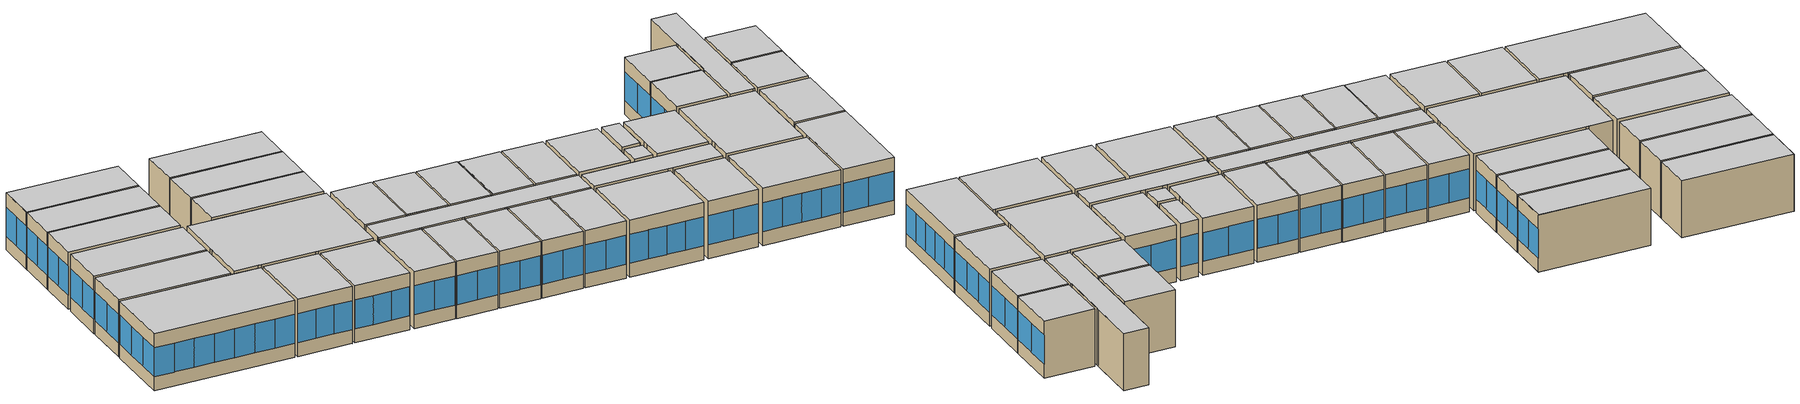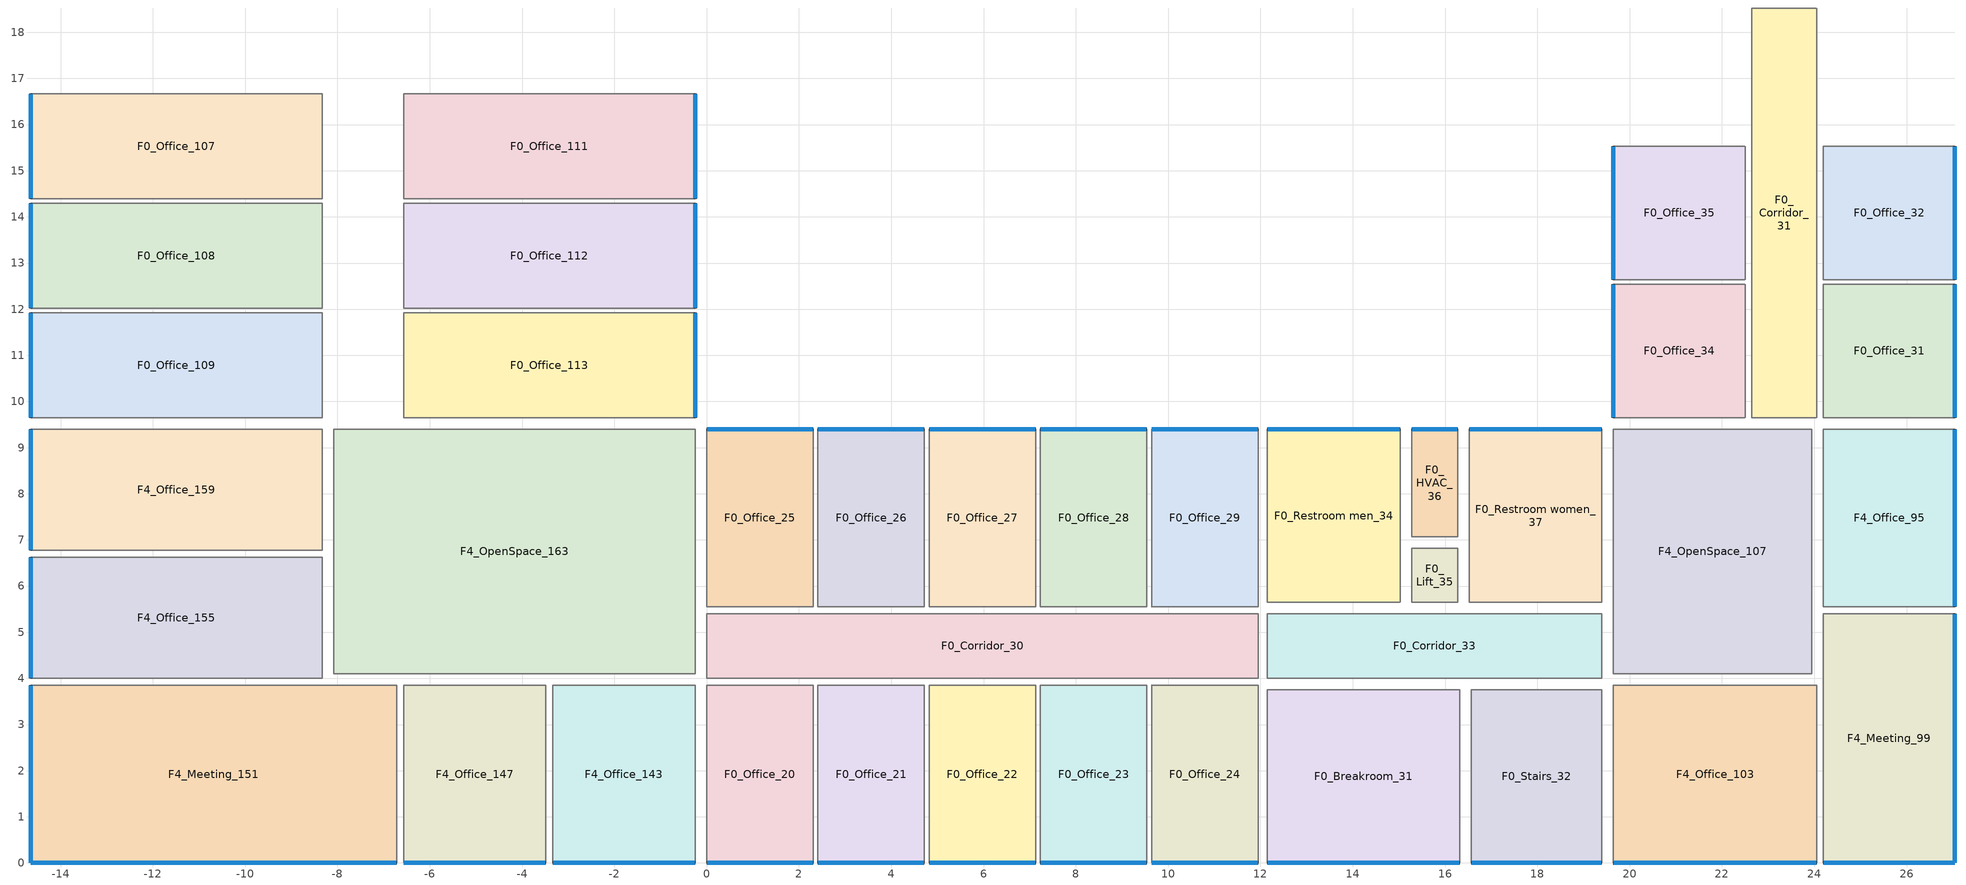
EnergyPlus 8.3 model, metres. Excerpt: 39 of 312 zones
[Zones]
F0_Office_20
 floor to F0_Office_2 (Geschossdecke): 2.31,0 0,0 0,3.85 2.31,3.85 z3.58
 wall outside (Aussenwand): 0,0 2.31,0 z3.58:6.85
 wall to F0_Corridor_30 (BüroTrennwandFlur): 2.31,3.85 0,3.85 z3.57:6.85
 wall to F0_Office_21 (Bürotrennwand): 2.31,0 2.31,3.85 z3.57:6.85
 wall to F4_Office_143 (Bürotrennwand): 0,3.85 0,0 z3.57:6.85
 window (WindowConstruction_1001): 0.01,0 1.15,0 / 1.16,0 2.3,0 z4.38:6.03
 ceiling to F0_Office_38 (Geschossdecke_Rev): 2.31,3.85 0,3.85 0,0 2.31,0 z6.85
F0_Office_21
 floor to F0_Office_3 (Geschossdecke): 4.72,0 2.41,0 2.41,3.85 4.72,3.85 z3.58
 wall outside (Aussenwand): 2.41,0 4.72,0 z3.58:6.85
 wall to F0_Corridor_30 (BüroTrennwandFlur): 4.72,3.85 2.41,3.85 z3.57:6.85
 wall to F0_Office_22 (Bürotrennwand): 4.72,0 4.72,3.85 z3.57:6.85
 window (WindowConstruction_1001): 2.42,0 3.56,0 / 3.57,0 4.71,0 z4.38:6.03
 ceiling to F0_Office_39 (Geschossdecke_Rev): 4.72,3.85 2.41,3.85 2.41,0 4.72,0 z6.85
F0_Office_22
 floor to F0_Office_4 (Geschossdecke): 7.13,0 4.82,0 4.82,3.85 7.13,3.85 z3.58
 wall outside (Aussenwand): 4.82,0 7.13,0 z3.58:6.85
 wall to F0_Corridor_30 (BüroTrennwandFlur): 7.13,3.85 4.82,3.85 z3.57:6.85
 wall to F0_Office_23 (Bürotrennwand): 7.13,0 7.13,3.85 z3.57:6.85
 window (WindowConstruction_1001): 4.83,0 5.97,0 / 5.98,0 7.12,0 z4.38:6.03
 ceiling to F0_Office_40 (Geschossdecke_Rev): 7.13,3.85 4.82,3.85 4.82,0 7.13,0 z6.85
F0_Office_23
 floor to F0_Office_5 (Geschossdecke): 9.54,0 7.23,0 7.23,3.85 9.54,3.85 z3.58
 wall outside (Aussenwand): 7.23,0 9.54,0 z3.58:6.85
 wall to F0_Corridor_30 (BüroTrennwandFlur): 9.54,3.85 7.23,3.85 z3.57:6.85
 wall to F0_Office_24 (Bürotrennwand): 9.54,0 9.54,3.85 z3.57:6.85
 window (WindowConstruction_1001): 7.24,0 8.38,0 / 8.39,0 9.53,0 z4.38:6.03
 ceiling to F0_Office_41 (Geschossdecke_Rev): 9.54,3.85 7.23,3.85 7.23,0 9.54,0 z6.85
F0_Office_24
 floor to F0_Office_6 (Geschossdecke): 11.95,0 9.64,0 9.64,3.85 11.95,3.85 z3.58
 wall outside (Aussenwand): 9.64,0 11.95,0 z3.58:6.85
 wall to F0_Corridor_30 (BüroTrennwandFlur): 11.95,3.85 9.64,3.85 z3.57:6.85
 wall adiabatic (BüroTrennwandFlur): 11.95,3.75 11.95,3.85 z3.57:6.85
 wall to F0_Breakroom_31 (BürotrennwandKern): 11.95,0 11.95,3.75 z3.57:6.85
 window (WindowConstruction_1001): 9.65,0 10.79,0 / 10.8,0 11.94,0 z4.38:6.03
 ceiling to F0_Office_42 (Geschossdecke_Rev): 11.95,3.85 9.64,3.85 9.64,0 11.95,0 z6.85
F0_Office_25
 floor to F0_Office_7 (Geschossdecke): 2.31,5.55 0,5.55 0,9.4 2.31,9.4 z3.58
 wall outside (Aussenwand): 2.31,9.4 0,9.4 z3.57:6.85
 wall to F0_Office_26 (Bürotrennwand): 2.31,5.55 2.31,9.4 z3.57:6.85
 wall to F0_Corridor_30 (BüroTrennwandFlur): 0,5.55 2.31,5.55 z3.57:6.85
 wall to F4_OpenSpace_163 (BüroTrennwandFlur): 0,9.4 0,5.55 z3.57:6.85
 window (WindowConstruction_1001): 2.3,9.4 1.16,9.4 / 1.15,9.4 0.01,9.4 z4.37:6.03
 ceiling to F0_Office_43 (Geschossdecke_Rev): 2.31,9.4 0,9.4 0,5.55 2.31,5.55 z6.85
F0_Office_26
 floor to F0_Office_8 (Geschossdecke): 4.72,5.55 2.41,5.55 2.41,9.4 4.72,9.4 z3.58
 wall outside (Aussenwand): 4.72,9.4 2.41,9.4 z3.58:6.85
 wall to F0_Office_27 (Bürotrennwand): 4.72,5.55 4.72,9.4 z3.57:6.85
 wall to F0_Corridor_30 (BüroTrennwandFlur): 2.41,5.55 4.72,5.55 z3.57:6.85
 window (WindowConstruction_1001): 4.71,9.4 3.57,9.4 / 3.56,9.4 2.42,9.4 z4.38:6.03
 ceiling to F0_Office_44 (Geschossdecke_Rev): 4.72,9.4 2.41,9.4 2.41,5.55 4.72,5.55 z6.85
F0_Office_27
 floor to F0_Office_9 (Geschossdecke): 7.13,5.55 4.82,5.55 4.82,9.4 7.13,9.4 z3.58
 wall outside (Aussenwand): 7.13,9.4 4.82,9.4 z3.58:6.85
 wall to F0_Office_28 (Bürotrennwand): 7.13,5.55 7.13,9.4 z3.57:6.85
 wall to F0_Corridor_30 (BüroTrennwandFlur): 4.82,5.55 7.13,5.55 z3.57:6.85
 window (WindowConstruction_1001): 7.12,9.4 5.98,9.4 / 5.97,9.4 4.83,9.4 z4.38:6.03
 ceiling to F0_Office_45 (Geschossdecke_Rev): 7.13,9.4 4.82,9.4 4.82,5.55 7.13,5.55 z6.85
F0_Office_28
 floor to F0_Office_10 (Geschossdecke): 9.54,5.55 7.23,5.55 7.23,9.4 9.54,9.4 z3.58
 wall outside (Aussenwand): 9.54,9.4 7.23,9.4 z3.58:6.85
 wall to F0_Office_29 (Bürotrennwand): 9.54,5.55 9.54,9.4 z3.57:6.85
 wall to F0_Corridor_30 (BüroTrennwandFlur): 7.23,5.55 9.54,5.55 z3.57:6.85
 window (WindowConstruction_1001): 9.53,9.4 8.39,9.4 / 8.38,9.4 7.24,9.4 z4.38:6.03
 ceiling to F0_Office_46 (Geschossdecke_Rev): 9.54,9.4 7.23,9.4 7.23,5.55 9.54,5.55 z6.85
F0_Office_29
 floor to F0_Office_11 (Geschossdecke): 11.95,5.55 9.64,5.55 9.64,9.4 11.95,9.4 z3.58
 wall outside (Aussenwand): 11.95,9.4 9.64,9.4 z3.58:6.85
 wall adiabatic (BüroTrennwandFlur): 11.95,5.55 11.95,5.65 z3.57:6.85
 wall to F0_Restroom men_34 (BürotrennwandKern): 11.95,5.65 11.95,9.4 z3.57:6.85
 wall to F0_Corridor_30 (BüroTrennwandFlur): 9.64,5.55 11.95,5.55 z3.57:6.85
 window (WindowConstruction_1001): 11.94,9.4 10.8,9.4 / 10.79,9.4 9.65,9.4 z4.38:6.03
 ceiling to F0_Office_47 (Geschossdecke_Rev): 11.95,9.4 9.64,9.4 9.64,5.55 11.95,5.55 z6.85
F0_Corridor_30
 floor to F0_Corridor_12 (Geschossdecke): 11.95,4 0,4 0,5.4 11.95,5.4 z3.58
 wall adiabatic (BüroTrennwandFlur): 2.41,5.4 2.31,5.4 / 7.23,5.4 7.13,5.4 / 9.64,5.4 9.54,5.4 / 4.82,5.4 4.72,5.4 / 4.72,4 4.82,4 / 9.54,4 9.64,4 / 7.13,4 7.23,4 / 2.31,4 2.41,4 / 0,4.1 0,4 z3.57:6.85
 wall to F0_Corridor_33 (BürotrennwandKern): 11.95,4 11.95,5.4 z3.57:6.85
 wall to F4_OpenSpace_163 (BürotrennwandKern): 0,5.4 0,4.1 z3.57:6.85
 ceiling to F0_Corridor_48 (Geschossdecke_Rev): 11.95,5.4 0,5.4 0,4 11.95,4 z6.85
F0_Breakroom_31
 floor to F0_Breakroom_13 (Geschossdecke): 16.32,0 12.15,0 12.15,3.75 16.32,3.75 z3.58
 wall outside (Aussenwand): 12.15,0 16.32,0 z3.58:6.85
 wall to F0_Corridor_33 (TreppeKern): 16.32,3.75 12.15,3.75 z3.57:6.85
 wall to F0_Stairs_32 (TreppeKern): 16.32,0 16.32,3.75 z3.57:6.85
 window (WindowConstruction_1001): 12.16,0 13.19,0 / 13.2,0 14.23,0 / 14.24,0 15.27,0 / 15.28,0 16.31,0 z4.38:6.03
 ceiling to F0_Breakroom_49 (Geschossdecke_Rev): 16.32,3.75 12.15,3.75 12.15,0 16.32,0 z6.85
F0_Restroom men_34
 floor to F0_Restroom men_16 (Geschossdecke): 15.02,5.65 12.15,5.65 12.15,9.4 15.02,9.4 z3.58
 wall outside (Aussenwand): 15.03,9.4 12.15,9.4 z3.58:6.85
 wall adiabatic (BüroTrennwandFlur): 15.03,6.82 15.03,7.07 z3.57:6.85
 wall to F0_Lift_35 (TreppeKern): 15.03,5.65 15.03,6.82 z3.57:6.85
 wall to F0_HVAC_36 (TreppeKern): 15.03,7.07 15.03,9.4 z3.57:6.85
 wall to F0_Corridor_33 (TreppeKern): 12.15,5.65 15.02,5.65 z3.57:6.85
 window (WindowConstruction_1001): 15.02,9.4 13.59,9.4 / 13.58,9.4 12.16,9.4 z4.38:6.03
 ceiling to F0_Restroom men_52 (Geschossdecke_Rev): 15.02,9.4 12.15,9.4 12.15,5.65 15.02,5.65 z6.85
F0_Corridor_33
 floor to F0_Corridor_15 (Geschossdecke): 19.4,4 12.15,4 12.15,5.4 19.4,5.4 z3.58
 wall adiabatic (BüroTrennwandFlur): 15.27,5.4 15.02,5.4 / 16.52,5.4 16.27,5.4 / 19.4,4 19.4,4.1 / 16.32,4 16.57,4 z3.57:6.85
 wall to F0_Lift_35 (TreppeKern): 16.27,5.4 15.27,5.4 z3.57:6.85
 wall to F0_Restroom women_37 (TreppeKern): 19.4,5.4 16.52,5.4 z3.57:6.85
 wall to F4_OpenSpace_107 (BürotrennwandKern): 19.4,4.1 19.4,5.4 z3.57:6.85
 wall to F0_Stairs_32 (TreppeKern): 16.57,4 19.4,4 z3.57:6.85
 ceiling to F0_Corridor_51 (Geschossdecke_Rev): 19.4,5.4 12.15,5.4 12.15,4 19.4,4 z6.85
F0_Lift_35
 floor to F0_Lift_17 (Geschossdecke): 16.27,5.65 15.27,5.65 15.27,6.82 16.27,6.82 z3.58
 wall to F0_HVAC_36 (TreppeKern): 16.27,6.82 15.27,6.82 z3.57:6.85
 wall to F0_Restroom women_37 (TreppeKern): 16.27,5.65 16.27,6.82 z3.57:6.85
 ceiling to F0_Lift_53 (Geschossdecke_Rev): 16.27,6.82 15.27,6.82 15.27,5.65 16.27,5.65 z6.85
F0_HVAC_36
 floor to F0_HVAC_18 (Geschossdecke): 16.27,7.07 15.27,7.07 15.27,9.4 16.27,9.4 z3.58
 wall outside (Aussenwand): 16.27,9.4 15.28,9.4 z3.58:6.85
 wall to F0_Restroom women_37 (TreppeKern): 16.27,7.07 16.27,9.4 z3.57:6.85
 window (WindowConstruction_1001): 16.27,9.4 15.29,9.4 z4.38:6.05
 ceiling to F0_HVAC_54 (Geschossdecke_Rev): 16.27,9.4 15.27,9.4 15.27,7.07 16.27,7.07 z6.85
F0_Stairs_32
 floor to F0_Stairs_14 (Geschossdecke): 19.4,0 16.57,0 16.57,3.75 19.4,3.75 z3.58
 wall outside (Aussenwand): 16.57,0 19.4,0 z3.58:6.85
 wall to F4_Office_103 (BürotrennwandKern): 19.4,0 19.4,3.75 z3.57:6.85
 window (WindowConstruction_1001): 16.58,0 17.98,0 / 17.99,0 19.39,0 z4.38:6.03
 ceiling to F0_Stairs_50 (Geschossdecke_Rev): 19.4,3.75 16.57,3.75 16.57,0 19.4,0 z6.85
F0_Restroom women_37
 floor to F0_Restroom women_19 (Geschossdecke): 19.4,5.65 16.52,5.65 16.52,9.4 19.4,9.4 z3.58
 wall outside (Aussenwand): 19.4,9.4 16.52,9.4 z3.58:6.85
 wall to F4_OpenSpace_107 (TreppeKern): 19.4,5.65 19.4,9.4 z3.57:6.85
 wall adiabatic (BüroTrennwandFlur): 16.52,7.07 16.52,6.82 z3.57:6.85
 window (WindowConstruction_1001): 19.39,9.4 17.97,9.4 / 17.96,9.4 16.54,9.4 z4.38:6.03
 ceiling to F0_Restroom women_55 (Geschossdecke_Rev): 19.4,9.4 16.52,9.4 16.52,5.65 19.4,5.65 z6.85
F0_Office_31
 floor to F0_Office_12 (Geschossdecke): 24.2,9.65 24.2,12.54 27.05,12.54 27.05,9.65 z3.58
 wall outside (Aussenwand): 27.05,9.65 27.05,12.54 z3.58:6.85
 wall to F0_Corridor_31 (BüroTrennwandFlur): 24.2,12.54 24.2,9.65 z3.57:6.85
 wall to F0_Office_32 (Bürotrennwand): 27.05,12.54 24.2,12.54 z3.57:6.85
 wall to F4_Office_95 (Bürotrennwand): 24.2,9.65 27.05,9.65 z3.57:6.85
 window (WindowConstruction_1001): 27.05,9.66 27.05,11.09 / 27.05,11.1 27.05,12.53 z4.38:6.03
 ceiling to F0_Office_50 (Geschossdecke_Rev): 27.05,9.65 27.05,12.54 24.2,12.54 24.2,9.65 z6.85
F0_Office_32
 floor to F0_Office_13 (Geschossdecke): 27.05,12.64 24.2,12.64 24.2,15.53 27.05,15.53 z3.58
 wall outside (Aussenwand): 27.05,12.64 27.05,15.53 z3.58:6.85
 wall to F0_Corridor_31 (BüroTrennwandFlur): 24.2,15.53 24.2,12.64 z3.57:6.85
 wall to F0_Office_33 (Bürotrennwand): 27.05,15.53 24.2,15.53 z3.57:6.85
 window (WindowConstruction_1001): 27.05,12.65 27.05,14.08 / 27.05,14.09 27.05,15.52 z4.38:6.03
 ceiling to F0_Office_51 (Geschossdecke_Rev): 27.05,15.53 24.2,15.53 24.2,12.64 27.05,12.64 z6.85
F0_Office_34
 floor to F0_Office_15 (Geschossdecke): 22.5,9.65 19.65,9.65 19.65,12.54 22.5,12.54 z3.58
 wall outside (Aussenwand): 19.65,12.54 19.65,9.65 z3.58:6.85
 wall to F0_Office_35 (Bürotrennwand): 22.5,12.54 19.65,12.54 z3.57:6.85
 wall to F0_Corridor_31 (BüroTrennwandFlur): 22.5,9.65 22.5,12.54 z3.57:6.85
 wall to F4_OpenSpace_107 (BüroTrennwandFlur): 19.65,9.65 22.5,9.65 z3.57:6.85
 window (WindowConstruction_1001): 19.65,12.53 19.65,11.1 / 19.65,11.09 19.65,9.66 z4.38:6.03
 ceiling to F0_Office_53 (Geschossdecke_Rev): 22.5,12.54 19.65,12.54 19.65,9.65 22.5,9.65 z6.85
F0_Office_35
 floor to F0_Office_16 (Geschossdecke): 22.5,12.64 19.65,12.64 19.65,15.53 22.5,15.53 z3.58
 wall outside (Aussenwand): 19.65,15.53 19.65,12.64 z3.58:6.85
 wall to F0_Office_36 (Bürotrennwand): 22.5,15.53 19.65,15.53 z3.57:6.85
 wall to F0_Corridor_31 (BüroTrennwandFlur): 22.5,12.64 22.5,15.53 z3.57:6.85
 window (WindowConstruction_1001): 19.65,15.52 19.65,14.09 / 19.65,14.08 19.65,12.65 z4.38:6.03
 ceiling to F0_Office_54 (Geschossdecke_Rev): 22.5,15.53 19.65,15.53 19.65,12.64 22.5,12.64 z6.85
F0_Corridor_31
 floor to F0_Corridor_8 (Geschossdecke): 24.05,9.65 22.65,9.65 22.65,18.53 24.05,18.53 z3.58
 wall adiabatic (BüroTrennwandFlur): 22.65,12.64 22.65,12.54 / 22.65,15.63 22.65,15.53 / 24.05,12.54 24.05,12.64 / 24.05,15.53 24.05,15.63 / 23.95,9.65 24.05,9.65 z3.57:6.85
 wall to F0_Office_36 (BüroTrennwandFlur): 22.65,18.53 22.65,15.63 z3.57:6.85
 wall to F0_Corridor_34 (BürotrennwandKern): 24.05,18.53 22.65,18.53 z3.57:6.85
 wall to F0_Office_33 (BüroTrennwandFlur): 24.05,15.63 24.05,18.53 z3.57:6.85
 wall to F4_OpenSpace_107 (BürotrennwandKern): 22.65,9.65 23.95,9.65 z3.57:6.85
 ceiling to F0_Corridor_54 (Geschossdecke_Rev): 24.05,18.53 22.65,18.53 22.65,9.65 24.05,9.65 z6.85
F4_Office_95
 floor to F4_Office_94 (Geschossdecke): 24.2,5.55 24.2,9.4 27.05,9.4 27.05,5.55 z3.58
 wall outside (Aussenwand): 27.05,5.55 27.05,9.4 z3.58:6.85
 wall to F4_Meeting_99 (Bürotrennwand): 24.2,5.55 27.05,5.55 z3.57:6.85
 wall to F4_OpenSpace_107 (BüroTrennwandFlur): 24.2,9.4 24.2,5.55 z3.57:6.85
 window (WindowConstruction_1001): 27.05,5.56 27.05,6.83 / 27.05,6.84 27.05,8.11 / 27.05,8.12 27.05,9.39 z4.38:6.03
 ceiling to F4_Office_96 (Geschossdecke_Rev): 27.05,5.55 27.05,9.4 24.2,9.4 24.2,5.55 z6.85
F4_Meeting_99
 floor to F4_Meeting_98 (Geschossdecke): 27.05,0 24.2,0 24.2,5.4 27.05,5.4 z3.58
 wall outside (Aussenwand): 24.2,0 27.05,0 27.05,5.4 z3.58:6.85
 wall adiabatic (BüroTrennwandFlur): 24.2,4.1 24.2,3.85 z3.57:6.85
 wall to F4_Office_103 (Bürotrennwand): 24.2,3.85 24.2,0 z3.57:6.85
 wall to F4_OpenSpace_107 (BüroTrennwandFlur): 24.2,5.4 24.2,4.1 z3.57:6.85
 window (WindowConstruction_1001): 24.21,0 25.62,0 / 25.63,0 27.04,0 / 27.05,0.01 27.05,1.08 / 27.05,1.09 27.05,2.16 / 27.05,2.17 27.05,3.23 / 27.05,3.24 27.05,4.31 / 27.05,4.32 27.05,5.39 z4.38:6.03
 ceiling to F4_Meeting_100 (Geschossdecke_Rev): 27.05,5.4 24.2,5.4 24.2,0 27.05,0 z6.85
F4_Office_103
 floor to F4_Office_102 (Geschossdecke): 24.05,0 19.65,0 19.65,3.85 24.05,3.85 z3.58
 wall outside (Aussenwand): 19.65,0 24.05,0 z3.58:6.85
 wall adiabatic (BüroTrennwandFlur): 19.65,3.85 19.65,3.75 / 24.05,3.85 23.95,3.85 z3.57:6.85
 wall to F4_OpenSpace_107 (BüroTrennwandFlur): 23.95,3.85 19.65,3.85 z3.57:6.85
 window (WindowConstruction_1001): 19.66,0 20.75,0 / 20.76,0 21.84,0 / 21.86,0 22.94,0 / 22.95,0 24.04,0 z4.38:6.03
 ceiling to F4_Office_104 (Geschossdecke_Rev): 24.05,3.85 19.65,3.85 19.65,0 24.05,0 z6.85
F4_OpenSpace_107
 floor to F4_OpenSpace_106 (Geschossdecke): 23.95,4.1 19.65,4.1 19.65,9.4 23.95,9.4 z3.58
 wall adiabatic (BüroTrennwandFlur): 19.65,5.65 19.65,5.4 / 22.65,9.4 22.5,9.4 / 23.95,5.4 23.95,5.55 z3.57:6.85
 ceiling to F4_OpenSpace_108 (Geschossdecke_Rev): 23.95,9.4 19.65,9.4 19.65,4.1 23.95,4.1 z6.85
F0_Office_107
 floor to F0_Office_85 (Geschossdecke): -8.33,14.39 -14.65,14.39 -14.65,16.66 -8.33,16.66 z3.58
 wall outside (Aussenwand): -14.65,16.66 -14.65,14.39 z3.58:6.85
 wall to F0_Corridor_70 (BüroTrennwandFlur): -8.33,14.39 -8.33,16.66 z3.57:6.85
 wall to F0_Office_108 (Bürotrennwand): -14.65,14.39 -8.33,14.39 z3.57:6.85
 wall to F0_Office_106 (Bürotrennwand): -8.33,16.66 -14.65,16.66 z3.57:6.85
 window (WindowConstruction_1001): -14.65,16.65 -14.65,15.53 / -14.65,15.52 -14.65,14.4 z4.38:6.03
 ceiling to F0_Office_127 (Geschossdecke_Rev): -8.33,16.66 -14.65,16.66 -14.65,14.39 -8.33,14.39 z6.85
F0_Office_108
 floor to F0_Office_86 (Geschossdecke): -8.33,12.02 -14.65,12.02 -14.65,14.29 -8.33,14.29 z3.58
 wall outside (Aussenwand): -14.65,14.29 -14.65,12.02 z3.58:6.85
 wall to F0_Corridor_70 (BüroTrennwandFlur): -8.33,12.02 -8.33,14.29 z3.57:6.85
 wall to F0_Office_109 (Bürotrennwand): -14.65,12.02 -8.33,12.02 z3.57:6.85
 window (WindowConstruction_1001): -14.65,14.28 -14.65,13.16 / -14.65,13.15 -14.65,12.03 z4.38:6.03
 ceiling to F0_Office_128 (Geschossdecke_Rev): -8.33,14.29 -14.65,14.29 -14.65,12.02 -8.33,12.02 z6.85
F0_Office_109
 floor to F0_Office_88 (Geschossdecke): -14.65,9.65 -14.65,11.92 -8.33,11.92 -8.33,9.65 z3.58
 wall outside (Aussenwand): -14.65,11.92 -14.65,9.65 z3.58:6.85
 wall to F0_Corridor_70 (BüroTrennwandFlur): -8.33,9.65 -8.33,11.92 z3.57:6.85
 wall to F4_Office_159 (Bürotrennwand): -14.65,9.65 -8.33,9.65 z3.57:6.85
 window (WindowConstruction_1001): -14.65,11.91 -14.65,10.79 / -14.65,10.78 -14.65,9.66 z4.38:6.03
 ceiling to F0_Office_129 (Geschossdecke_Rev): -8.33,9.65 -8.33,11.92 -14.65,11.92 -14.65,9.65 z6.85
F0_Office_111
 floor to F0_Office_91 (Geschossdecke): -0.25,14.39 -6.57,14.39 -6.57,16.66 -0.25,16.66 z3.58
 wall outside (Aussenwand): -0.25,14.39 -0.25,16.66 z3.58:6.85
 wall to F0_Office_112 (Bürotrennwand): -6.57,14.39 -0.25,14.39 z3.57:6.85
 wall to F0_Corridor_70 (BüroTrennwandFlur): -6.57,16.66 -6.57,14.39 z3.57:6.85
 wall to F0_Office_110 (Bürotrennwand): -0.25,16.66 -6.57,16.66 z3.57:6.85
 window (WindowConstruction_1001): -0.25,14.4 -0.25,15.52 / -0.25,15.53 -0.25,16.65 z4.38:6.03
 ceiling to F0_Office_131 (Geschossdecke_Rev): -0.25,16.66 -6.57,16.66 -6.57,14.39 -0.25,14.39 z6.85
F0_Office_112
 floor to F0_Office_92 (Geschossdecke): -0.25,12.02 -6.57,12.02 -6.57,14.29 -0.25,14.29 z3.58
 wall outside (Aussenwand): -0.25,12.02 -0.25,14.29 z3.58:6.85
 wall to F0_Office_113 (Bürotrennwand): -6.57,12.02 -0.25,12.02 z3.57:6.85
 wall to F0_Corridor_70 (BüroTrennwandFlur): -6.57,14.29 -6.57,12.02 z3.57:6.85
 window (WindowConstruction_1001): -0.25,12.03 -0.25,13.15 / -0.25,13.16 -0.25,14.28 z4.38:6.03
 ceiling to F0_Office_132 (Geschossdecke_Rev): -0.25,14.29 -6.57,14.29 -6.57,12.02 -0.25,12.02 z6.85
F0_Office_113
 floor to F0_Office_93 (Geschossdecke): -0.25,9.65 -6.57,9.65 -6.57,11.92 -0.25,11.92 z3.58
 wall outside (Aussenwand): -0.25,9.65 -0.25,11.92 z3.58:6.85
 wall to F4_OpenSpace_163 (BüroTrennwandFlur): -6.57,9.65 -0.25,9.65 z3.57:6.85
 wall to F0_Corridor_70 (BüroTrennwandFlur): -6.57,11.92 -6.57,9.65 z3.57:6.85
 window (WindowConstruction_1001): -0.25,9.66 -0.25,10.78 / -0.25,10.79 -0.25,11.91 z4.38:6.03
 ceiling to F0_Office_133 (Geschossdecke_Rev): -0.25,11.92 -6.57,11.92 -6.57,9.65 -0.25,9.65 z6.85
F4_Office_143
 floor to F4_Office_142 (Geschossdecke): -0.25,0 -3.33,0 -3.33,3.85 -0.25,3.85 z3.58
 wall outside (Aussenwand): -3.33,0 -0.25,0 z3.58:6.85
 wall to F4_Office_147 (Bürotrennwand): -3.33,3.85 -3.33,0 z3.57:6.85
 wall to F4_OpenSpace_163 (BüroTrennwandFlur): -0.25,3.85 -3.33,3.85 z3.57:6.85
 window (WindowConstruction_1001): -3.32,0 -2.31,0 / -2.3,0 -1.28,0 / -1.27,0 -0.26,0 z4.38:6.03
 ceiling to F4_Office_144 (Geschossdecke_Rev): -0.25,3.85 -3.33,3.85 -3.33,0 -0.25,0 z6.85
F4_Office_147
 floor to F4_Office_146 (Geschossdecke): -3.48,0 -6.57,0 -6.57,3.85 -3.48,3.85 z3.58
 wall outside (Aussenwand): -6.57,0 -3.48,0 z3.58:6.85
 wall to F4_Meeting_151 (Bürotrennwand): -6.57,3.85 -6.57,0 z3.57:6.85
 wall to F4_OpenSpace_163 (BüroTrennwandFlur): -3.48,3.85 -6.57,3.85 z3.57:6.85
 window (WindowConstruction_1001): -6.56,0 -5.54,0 / -5.53,0 -4.52,0 / -4.51,0 -3.49,0 z4.38:6.03
 ceiling to F4_Office_148 (Geschossdecke_Rev): -3.48,3.85 -6.57,3.85 -6.57,0 -3.48,0 z6.85
F4_Meeting_151
 floor to F4_Meeting_150 (Geschossdecke): -6.72,0 -14.65,0 -14.65,3.85 -6.72,3.85 z3.58
 wall outside (Aussenwand): -14.65,3.85 -14.65,0 -6.72,0 z3.58:6.85
 wall adiabatic (BüroTrennwandFlur): -8.08,3.85 -8.33,3.85 z3.57:6.85
 wall to F4_Office_155 (Bürotrennwand): -8.33,3.85 -14.65,3.85 z3.57:6.85
 wall to F4_OpenSpace_163 (BüroTrennwandFlur): -6.72,3.85 -8.08,3.85 z3.57:6.85
 window (WindowConstruction_1001): -14.65,3.84 -14.65,2.57 / -14.65,2.56 -14.65,1.29 / -14.65,1.28 -14.65,0.01 / -14.64,0 -13.52,0 / -13.51,0 -12.39,0 / -12.38,0 -11.25,0 / -11.24,0 -10.12,0 / -10.11,0 -8.99,0 / -8.98,0 -7.86,0 / -7.85,0 -6.73,0 z4.38:6.03
 ceiling to F4_Meeting_152 (Geschossdecke_Rev): -6.72,3.85 -14.65,3.85 -14.65,0 -6.72,0 z6.85
F4_Office_155
 floor to F4_Office_154 (Geschossdecke): -8.33,4 -14.65,4 -14.65,6.62 -8.33,6.62 z3.58
 wall outside (Aussenwand): -14.65,6.62 -14.65,4 z3.58:6.85
 wall to F4_Office_159 (Bürotrennwand): -8.33,6.62 -14.65,6.62 z3.57:6.85
 wall adiabatic (BüroTrennwandFlur): -8.33,4 -8.33,4.1 z3.57:6.85
 wall to F4_OpenSpace_163 (BüroTrennwandFlur): -8.33,4.1 -8.33,6.62 z3.57:6.85
 window (WindowConstruction_1001): -14.65,6.62 -14.65,5.32 / -14.65,5.31 -14.65,4.01 z4.38:6.03
 ceiling to F4_Office_156 (Geschossdecke_Rev): -8.33,6.62 -14.65,6.62 -14.65,4 -8.33,4 z6.85
F4_Office_159
 floor to F4_Office_158 (Geschossdecke): -8.33,6.77 -14.65,6.77 -14.65,9.4 -8.33,9.4 z3.58
 wall outside (Aussenwand): -14.65,9.4 -14.65,6.78 z3.58:6.85
 wall to F4_OpenSpace_163 (BüroTrennwandFlur): -8.33,6.77 -8.33,9.4 z3.57:6.85
 window (WindowConstruction_1001): -14.65,9.39 -14.65,8.09 / -14.65,8.08 -14.65,6.79 z4.38:6.03
 ceiling to F4_Office_160 (Geschossdecke_Rev): -8.33,9.4 -14.65,9.4 -14.65,6.77 -8.33,6.77 z6.85
F4_OpenSpace_163
 floor to F4_OpenSpace_162 (Geschossdecke): -8.08,4.1 -8.08,9.4 -0.25,9.4 -0.25,4.1 z3.58
 wall adiabatic (BüroTrennwandFlur): -8.08,6.77 -8.08,6.62 / -6.57,9.4 -6.72,9.4 / -0.25,5.4 -0.25,5.55 / -6.72,4.1 -6.57,4.1 / -3.48,4.1 -3.33,4.1 z3.57:6.85
 wall to F0_Corridor_70 (BürotrennwandKern): -6.72,9.4 -8.08,9.4 z3.57:6.85
 ceiling to F4_OpenSpace_164 (Geschossdecke_Rev): -0.25,4.1 -0.25,9.4 -8.08,9.4 -8.08,4.1 z6.85
[WindowMaterial:SimpleGlazingSystem]
WindowMat: 1.3, 0.5, 0.8
[Material]
Beton: MediumSmooth, 0.1, 2.3, 2000, 840, 0.9, 0.6, 0.6
Dämmung: MediumSmooth, 0.2, 0.035, 35, 150, 0.9, 0.6, 0.6
Estrich: MediumSmooth, 0.06, 1.4, 1500, 840, 0.9, 0.6, 0.6
Dämmung_1: MediumSmooth, 0.04, 0.035, 35, 150, 0.9, 0.6, 0.6
Beton_1: MediumSmooth, 0.2, 2.3, 2000, 840, 0.9, 0.6, 0.6
Gipskartonplatte: MediumSmooth, 0.0125, 0.7, 700, 840, 0.9, 0.6, 0.6
Dämmung_3: MediumSmooth, 0.125, 0.035, 35, 150, 0.9, 0.6, 0.6
Dämmung_4: MediumSmooth, 0.075, 0.035, 35, 150, 0.9, 0.6, 0.6
Beton_2: MediumSmooth, 0.25, 2.3, 2000, 840, 0.9, 0.6, 0.6
[Construction]
Aussenwand: Dämmung, Beton
Geschossdecke: Beton_1, Dämmung_1, Estrich
BüroTrennwandFlur: Gipskartonplatte, Dämmung_3, Gipskartonplatte
Bürotrennwand: Gipskartonplatte, Dämmung_4, Gipskartonplatte
BürotrennwandKern: Beton_1
TreppeKern: Beton_2
WindowConstruction_1001: WindowMat
Geschossdecke_Rev: Estrich, Dämmung_1, Beton_1
[Zone]
F0_Office_20; F0_Office_25: 0, 0, 0, 0, 1, 1, 3, 4.67961e-310, 8.88965, , , Yes
F0_Office_21; F0_Office_22; F0_Office_26; F0_Office_27: 0, 0, 0, 0, 1, 1, 3, 4.67961e-310, 8.8935, , , Yes
F0_Office_23; F0_Office_24; F0_Office_28; F0_Office_29: 0, 0, 0, 0, 1, 1, 3, 4.67961e-310, 8.89735, , , Yes
F0_Corridor_30: 0, 0, 0, 0, 1, 1, 3, 4.67961e-310, 16.7286, , , Yes
F0_Breakroom_31: 0, 0, 0, 0, 1, 1, 3, 4.67961e-310, 15.6525, , , Yes
F0_Restroom men_34; F0_Restroom women_37: 0, 0, 0, 0, 1, 1, 3, 4.67961e-310, 10.7812, , , Yes
F0_Corridor_33: 0, 0, 0, 0, 1, 1, 3, 4.67961e-310, 10.1514, , , Yes
F0_Lift_35: 0, 0, 0, 0, 1, 1, 3, 4.67961e-310, 1.166, , , Yes
F0_HVAC_36: 0, 0, 0, 0, 1, 1, 3, 4.67961e-310, 2.334, , , Yes
F0_Stairs_32: 0, 0, 0, 0, 1, 1, 3, 4.67961e-310, 10.6013, , , Yes
F0_Office_31: 0, 0, 0, 0, 1, 1, 3, 4.67961e-310, 8.24362, , , Yes
F0_Office_32; F0_Office_35: 0, 0, 0, 0, 1, 1, 3, 4.67961e-310, 8.2422, , , Yes
F0_Office_34: 0, 0, 0, 0, 1, 1, 3, 4.67961e-310, 8.2436, , , Yes
F0_Corridor_31: 0, 0, 0, 0, 1, 1, 3, 4.67961e-310, 12.4234, , , Yes
F4_Office_95: 0, 0, 0, 0, 1, 1, 3, 4.67961e-310, 10.9725, , , Yes
F4_Meeting_99: 0, 0, 0, 0, 1, 1, 3, 4.67961e-310, 15.3886, , , Yes
F4_Office_103: 0, 0, 0, 0, 1, 1, 3, 4.67961e-310, 16.9356, , , Yes
F4_OpenSpace_107: 0, 0, 0, 0, 1, 1, 3, 4.67961e-310, 22.7874, , , Yes
F0_Office_107: 0, 0, 0, 0, 1, 1, 3, 4.67961e-310, 14.3522, , , Yes
F0_Office_108: 0, 0, 0, 0, 1, 1, 3, 4.67961e-310, 14.3459, , , Yes
F0_Office_109: 0, 0, 0, 0, 1, 1, 3, 4.67961e-310, 14.3491, , , Yes
F0_Office_111: 0, 0, 0, 0, 1, 1, 3, 4.67961e-310, 14.3545, , , Yes
F0_Office_112; F0_Office_113: 0, 0, 0, 0, 1, 1, 3, 4.67961e-310, 14.3482, , , Yes
F4_Office_143: 0, 0, 0, 0, 1, 1, 3, 4.67961e-310, 11.868, , , Yes
F4_Office_147: 0, 0, 0, 0, 1, 1, 3, 4.67961e-310, 11.8703, , , Yes
F4_Meeting_151: 0, 0, 0, 0, 1, 1, 3, 4.67961e-310, 30.5341, , , Yes
F4_Office_155; F4_Office_159: 0, 0, 0, 0, 1, 1, 3, 4.67961e-310, 16.5847, , , Yes
F4_OpenSpace_163: 0, 0, 0, 0, 1, 1, 3, 4.67961e-310, 41.5096, , , Yes
